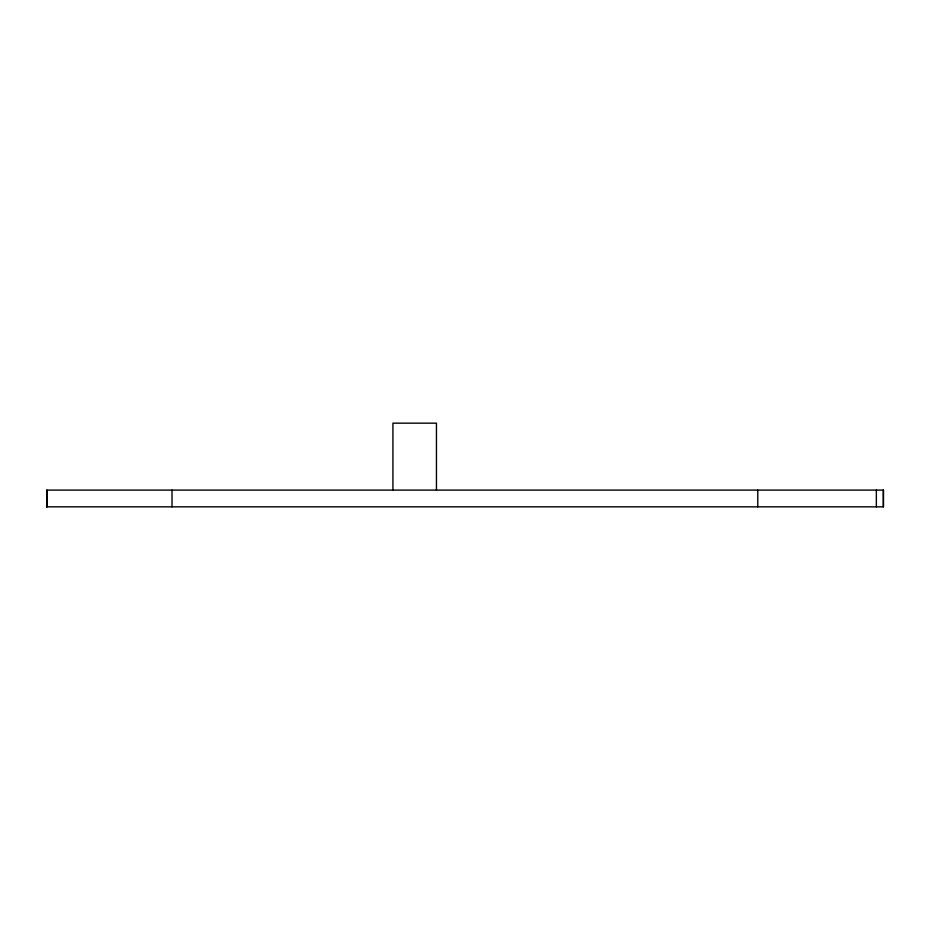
<?xml version="1.0" encoding="UTF-8"?>
<svg xmlns="http://www.w3.org/2000/svg" width="930" height="930" viewBox="0 0 930 930"><rect width="100%" height="100%" fill="white"/><g stroke="black" fill="none" stroke-linecap="round" stroke-linejoin="round"><path stroke-width="1.4" d="M46.5 506.838L883.5 506.838L883.5 490.098L46.709 490.098L46.709 506.838M883.291 490.098L883.291 506.838M876.351 490.098L876.351 506.838M757.776 490.098L757.776 506.838M436.449 490.098L436.449 423.162L392.937 423.162L392.937 490.098M172.015 490.098L172.015 506.838M46.919 490.098L46.919 506.838"/></g></svg>
